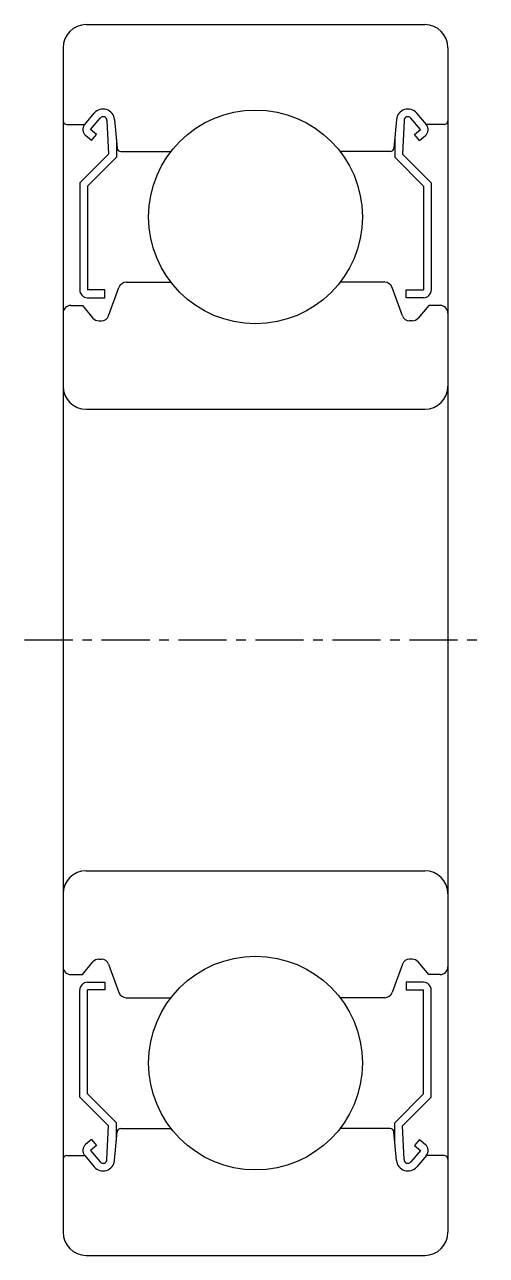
# Model space of a CAD drawing. Extents: x 75.5 to 146.4, y 76.8 to 135.9.
# Drawn here: x 134.42 to 146.42, y 103.93 to 135.93 of the extents above; entities outside this region: 2.
import ezdxf

# ---------------------------------------------------------------- set-up
doc = ezdxf.new("R2010")
doc.units = 0
doc.linetypes.add('CENTER', pattern=[2, 1.25, -0.25, 0.25, -0.25])
doc.layers.get('0').update_dxf_attribs({"linetype": 'CONTINUOUS'})
doc.layers.add('CENTER', color=1, linetype='CENTER')

msp = doc.modelspace()

# ---------------------------------------------------------------- linework, layer by layer
for p, q in [((136.024, 135.927), (144.824, 135.927)), ((135.424, 135.327), (135.424, 104.527)), ((145.424, 135.327), (145.424, 104.527)), ((135.984, 133.326), (136.233, 133.624)), ((136.137, 133.197), (136.387, 133.496)), ((136.762, 133.457), (136.827, 132.718)), ((144.085, 133.457), (144.021, 132.718)), ((144.711, 133.197), (144.46, 133.496)), ((144.864, 133.326), (144.614, 133.624)), ((135.524, 133.326), (135.984, 133.326)), ((136.29, 133.069), (136.137, 133.197)), ((136.563, 133.436), (136.607, 132.559)), ((144.284, 133.436), (144.241, 132.559)), ((144.558, 133.069), (144.711, 133.197)), ((145.324, 133.326), (144.864, 133.326)), ((136.162, 132.916), (136.008, 133.045)), ((136.162, 132.916), (136.29, 133.069)), ((136.807, 132.947), (136.807, 132.477)), ((144.041, 132.947), (144.041, 132.477)), ((144.686, 132.916), (144.558, 133.069)), ((144.686, 132.916), (144.839, 133.045)), ((136.607, 132.559), (135.857, 131.809)), ((136.926, 132.626), (138.226, 132.626)), ((143.921, 132.626), (142.621, 132.626)), ((144.241, 132.559), (144.991, 131.809)), ((136.807, 132.476), (136.057, 131.726)), ((144.041, 132.476), (144.791, 131.726)), ((135.857, 131.809), (135.857, 129.026)), ((136.057, 131.727), (136.057, 129.027)), ((144.791, 131.727), (144.791, 129.027)), ((144.991, 131.809), (144.991, 129.026)), ((136.507, 129.027), (136.057, 129.027)), ((136.507, 128.826), (136.507, 129.027)), ((136.605, 128.358), (136.874, 129.095)), ((137.062, 129.227), (138.226, 129.227)), ((143.785, 129.227), (142.621, 129.227)), ((144.242, 128.358), (143.973, 129.095)), ((144.341, 129.027), (144.791, 129.027)), ((144.341, 128.826), (144.341, 129.027)), ((136.057, 128.826), (136.507, 128.826)), ((144.791, 128.826), (144.341, 128.826)), ((135.624, 128.626), (135.924, 128.626)), ((135.924, 128.626), (136.199, 128.298)), ((144.924, 128.626), (144.648, 128.298)), ((145.224, 128.626), (144.924, 128.626)), ((136.352, 128.227), (136.418, 128.227)), ((144.495, 128.227), (144.43, 128.227)), ((136.024, 125.927), (144.824, 125.927)), ((136.024, 113.927), (144.824, 113.927)), ((135.924, 111.227), (136.199, 111.555)), ((136.352, 111.627), (136.418, 111.627)), ((136.605, 111.495), (136.874, 110.758)), ((144.242, 111.495), (143.973, 110.758)), ((144.495, 111.627), (144.43, 111.627)), ((144.924, 111.227), (144.648, 111.555)), ((135.624, 111.227), (135.924, 111.227)), ((145.224, 111.227), (144.924, 111.227)), ((135.857, 108.044), (135.857, 110.827)), ((136.057, 111.027), (136.507, 111.027)), ((136.057, 108.127), (136.057, 110.827)), ((136.507, 110.827), (136.057, 110.827)), ((136.507, 111.027), (136.507, 110.827)), ((144.791, 111.027), (144.341, 111.027)), ((144.341, 111.027), (144.341, 110.827)), ((144.341, 110.827), (144.791, 110.827)), ((144.791, 108.127), (144.791, 110.827)), ((144.991, 108.044), (144.991, 110.827)), ((137.062, 110.627), (138.226, 110.627)), ((143.785, 110.627), (142.621, 110.627)), ((136.607, 107.294), (135.857, 108.044)), ((136.807, 107.377), (136.057, 108.127)), ((144.041, 107.377), (144.791, 108.127)), ((144.241, 107.294), (144.991, 108.044)), ((136.563, 106.417), (136.607, 107.294)), ((136.807, 106.907), (136.807, 107.377)), ((136.926, 107.227), (138.226, 107.227)), ((143.921, 107.227), (142.621, 107.227)), ((144.041, 106.907), (144.041, 107.377)), ((144.284, 106.417), (144.241, 107.294)), ((136.162, 106.937), (136.008, 106.808)), ((136.162, 106.937), (136.29, 106.784)), ((136.762, 106.396), (136.827, 107.135)), ((144.085, 106.396), (144.021, 107.135)), ((144.686, 106.937), (144.558, 106.784)), ((144.686, 106.937), (144.839, 106.808)), ((136.29, 106.784), (136.137, 106.656)), ((136.137, 106.656), (136.387, 106.357)), ((144.711, 106.656), (144.46, 106.357)), ((144.558, 106.784), (144.711, 106.656)), ((135.524, 106.527), (135.984, 106.527)), ((135.984, 106.527), (136.233, 106.229)), ((144.864, 106.527), (144.614, 106.229)), ((145.324, 106.527), (144.864, 106.527)), ((136.024, 103.927), (144.824, 103.927)), ((138.424, 103.927), (138.424, 103.927)), ((140.424, 103.927), (140.424, 103.927))]:
    msp.add_line(p, q)
for centre in [(140.424, 130.927), (140.424, 130.927), (140.424, 108.927), (140.424, 108.927)]:
    msp.add_circle(centre, 2.778)
for centre, radius, start, end in [((136.024, 135.327), 0.6, 90, 180), ((144.824, 135.327), 0.6, 0, 90), ((136.463, 133.431), 0.3, 4.9968, 140.0012), ((136.464, 133.432), 0.1, 2.8198, 140.0002), ((144.384, 133.431), 0.3, 39.9988, 175.0032), ((144.384, 133.432), 0.1, 39.9998, 177.1802), ((135.524, 133.426), 0.1, 180, 270), ((136.137, 133.198), 0.2, 140.0012, 230.087), ((144.71, 133.198), 0.2, 309.913, 39.9988), ((145.324, 133.426), 0.1, 270, 0), ((136.926, 132.726), 0.1, 184.9968, 270), ((143.921, 132.726), 0.1, 270, 355.0032), ((136.057, 129.026), 0.2, 180, 270), ((137.062, 129.027), 0.2, 90, 159.9916), ((143.785, 129.027), 0.2, 20.0084, 90), ((144.791, 129.026), 0.2, 270, 0), ((135.624, 128.426), 0.2, 90, 180), ((136.418, 128.427), 0.2, 270, 339.9916), ((144.43, 128.427), 0.2, 200.0084, 270), ((145.224, 128.426), 0.2, 0, 90), ((136.352, 128.427), 0.2, 219.9952, 270), ((144.495, 128.427), 0.2, 270, 320.0048), ((136.024, 126.527), 0.6, 180, 270), ((144.824, 126.527), 0.6, 270, 360), ((136.024, 113.327), 0.6, 90, 180), ((144.824, 113.327), 0.6, 0, 90), ((135.624, 111.427), 0.2, 180, 270), ((136.352, 111.427), 0.2, 90, 140.0048), ((136.418, 111.427), 0.2, 20.0084, 90), ((144.43, 111.427), 0.2, 90, 159.9916), ((144.495, 111.427), 0.2, 39.9952, 90), ((145.224, 111.427), 0.2, 270, 0), ((136.057, 110.827), 0.2, 90, 180), ((137.062, 110.827), 0.2, 200.0084, 270), ((143.785, 110.827), 0.2, 270, 339.9916), ((144.791, 110.827), 0.2, 0, 90), ((136.926, 107.127), 0.1, 90, 175.0032), ((143.921, 107.127), 0.1, 4.9968, 90), ((136.137, 106.655), 0.2, 129.913, 219.9988), ((144.71, 106.655), 0.2, 320.0012, 50.087), ((135.524, 106.427), 0.1, 90, 180), ((136.463, 106.422), 0.3, 219.9988, 355.0032), ((136.464, 106.421), 0.1, 219.9998, 357.1802), ((144.384, 106.422), 0.3, 184.9968, 320.0012), ((144.384, 106.421), 0.1, 182.8198, 320.0002), ((145.324, 106.427), 0.1, 0, 90), ((136.024, 104.527), 0.6, 180, 270), ((144.824, 104.527), 0.6, 270, 0)]:
    msp.add_arc(centre, radius, start, end)
at = {"layer": 'CENTER', "color": 1, "linetype": 'CENTER'}
msp.add_line((134.424, 119.927), (146.424, 119.927), dxfattribs=at)

# ---------------------------------------------------------------- texts
for p in [(75.403, 84.349), (75.403, 76.849)]:
    msp.add_text('C6201ZZ', height=2).set_placement(p)

doc.saveas('drawing.dxf')
